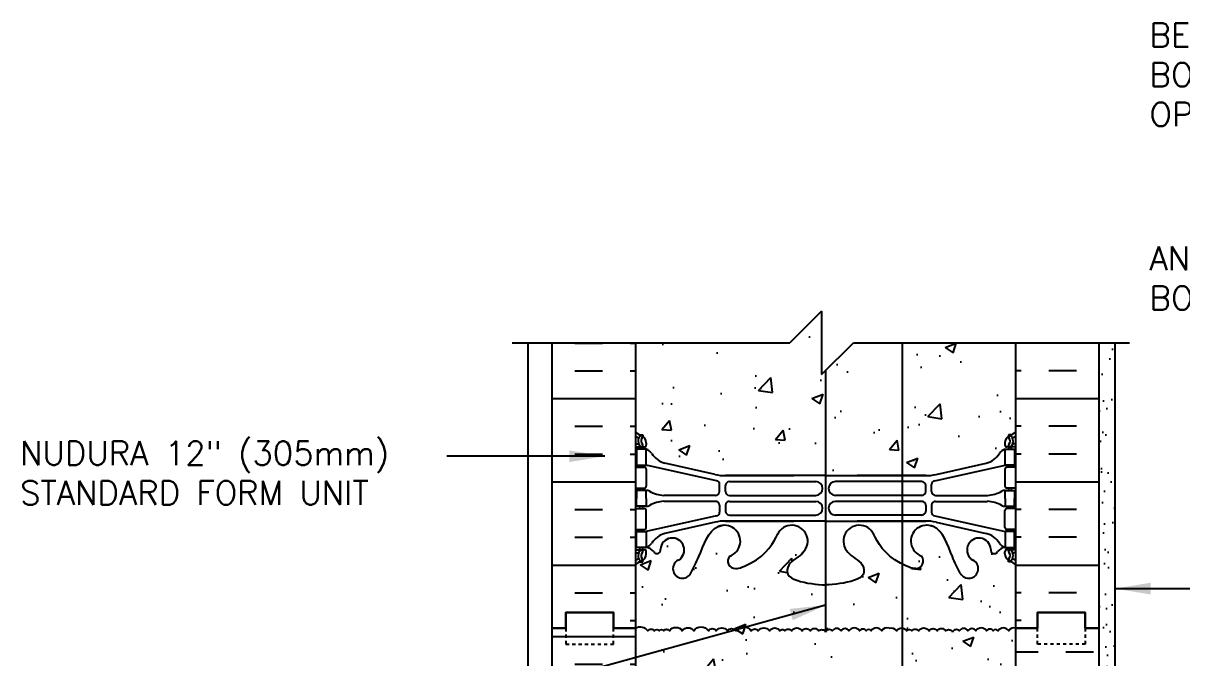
# Model space of a CAD drawing. Header units: inches. Extents: x 113.5 to 169.5, y -27.5 to 56.9.
# Drawn here: x 113.6 to 150.14, y 32.91 to 52.92 of the extents above; entities that cross this region are included whole.
import ezdxf

# ---------------------------------------------------------------- set-up
doc = ezdxf.new("R2010")
doc.units = ezdxf.units.IN
doc.header["$LTSCALE"] = 0.5
doc.header["$MEASUREMENT"] = 0
doc.linetypes.add('DASHED2', pattern=[0.375, 0.25, -0.125])
for name, color, linetype in [('HATCH', 12, 'Continuous'), ('LINE18', 9, 'Continuous'), ('line25', 2, 'Continuous'), ('LINE3', 3, 'Continuous'), ('LINE50', 5, 'Continuous'), ('LINE9', 9, 'Continuous'), ('TEXT', 4, 'Continuous'), ('Web_Edge', 9, 'Continuous')]:
    doc.layers.add(name, color=color, linetype=linetype)
doc.styles.add('DIM', font='romans.shx', dxfattribs={"width": 0.7})
doc.styles.add('ROMANS', font='romans.shx', dxfattribs={"height": 1.125})
doc.dimstyles.new('ext_12', dxfattribs={"dimscale": 12, "dimtxt": 0.09375, "dimasz": 0.09375, "dimexe": 0.09375, "dimexo": 0.0625, "dimgap": 0.0625, "dimtad": 1, "dimdec": 1, "dimzin": 3, "dimdsep": 46, "dimlunit": 4, "dimtxsty": 'DIM', "dimcen": 0.09, "dimdle": 0.09375, "dimclrt": 4, "dimadec": 0, "dimazin": 0, "dimtfac": 1, "dimtdec": 1, "dimtmove": 2, "dimatfit": 3, "dimfxl": 1, "dimfrac": 2, "dimtolj": 1, "dimtzin": 0, "dimarcsym": 0})

msp = doc.modelspace()

# ---------------------------------------------------------------- hatches: boundary and pattern name
at = {"layer": 'HATCH'}
h = msp.add_hatch(dxfattribs=at)
h.set_pattern_fill('AR-CONC', color=256, scale=0.5)
h.paths.add_polyline_path([(144.904, 40.031), (144.904, 42.838), (139.779, 42.838), (138.779, 41.838), (138.779, 43.838), (137.779, 42.838), (132.904, 42.838), (132.904, 40.031, 0.088416), (133.05, 39.933), (133.14, 39.933), (133.14, 39.892, -0.249069), (133.25, 39.684), (133.25, 39.617, -0.414214), (133.187, 39.554), (133.14, 39.554), (133.14, 39.484), (133.245, 39.484, -0.168672), (133.431, 39.335, 0.17445), (133.838, 39.039), (135.419, 38.686, 0.054974), (135.746, 38.65), (138.904, 38.65), (142.062, 38.65, 0.054974), (142.389, 38.686), (143.969, 39.039, 0.17445), (144.377, 39.335, -0.168672), (144.563, 39.484), (144.668, 39.484), (144.668, 39.554), (144.62, 39.554, -0.414214), (144.558, 39.617), (144.558, 39.684, -0.249069), (144.668, 39.892), (144.668, 39.933), (144.758, 39.933, 0.088416)])
edge = h.paths.add_edge_path()
edge.add_arc((144.558, 35.477), 0.5, 46.2109, 66.4218)
edge.add_line((144.758, 35.936), (144.668, 35.936))
edge.add_line((144.668, 35.936), (144.668, 35.977))
edge.add_arc((144.808, 36.184), 0.25, 180, 235.9442, ccw=False)
edge.add_line((144.558, 36.184), (144.558, 36.252))
edge.add_arc((144.62, 36.252), 0.0625, 90, 180, ccw=False)
edge.add_line((144.62, 36.314), (144.668, 36.314))
edge.add_line((144.668, 36.314), (144.668, 36.384))
edge.add_line((144.668, 36.384), (144.563, 36.384))
edge.add_arc((144.6, 36.035), 0.352, 96.1291, 141.5331)
edge.add_arc((144.223, 36.303), 0.113, 167.8156, 334.0569, ccw=False)
edge.add_arc((143.738, 36.308), 0.375, 2.9237, 239.8675)
edge.add_arc((143.418, 35.714), 0.3, -152.403, 63.9425, ccw=False)
edge.add_spline(control_points=[(143.152, 35.575), (143.066, 35.742), (142.813, 36.232), (142.619, 36.913), (142.293, 37.044)], knot_values=[0, 0, 0, 0, 0.579211, 1.703896, 1.703896, 1.703896, 1.703896], degree=3, periodic=0)
edge.add_spline(control_points=[(142.293, 37.044), (142.243, 37.063), (142.189, 37.076), (142.132, 37.084)], knot_values=[1.703896, 1.703896, 1.703896, 1.703896, 1.875321, 1.875321, 1.875321, 1.875321], degree=3, periodic=0)
edge.add_arc((142.091, 36.586), 0.5, 85.2926, 251.7937)
edge.add_arc((141.745, 35.961), 0.242, -90, 38.2327, ccw=False)
edge.add_spline(control_points=[(141.745, 35.719), (141.624, 35.717), (140.805, 36.069), (140.56, 36.516), (140.42, 36.796)], knot_values=[0.038125, 0.038125, 0.038125, 0.038125, 0.320663, 1.237398, 1.237398, 1.237398, 1.237398], degree=3, periodic=0)
edge.add_spline(control_points=[(140.411, 36.815), (140.414, 36.809), (140.417, 36.802), (140.42, 36.796)], knot_values=[1.237398, 1.237398, 1.237398, 1.237398, 1.258119, 1.258119, 1.258119, 1.258119], degree=3, periodic=0)
edge.add_arc((139.966, 36.586), 0.5, 28.0183, 224.1875)
edge.add_spline(control_points=[(139.608, 36.238), (139.715, 36.075), (140.075, 35.984), (140.152, 35.488), (139.604, 35.253), (139.2, 35.224), (138.904, 35.203)], knot_values=[0.229407, 0.229407, 0.229407, 0.229407, 0.844432, 1.128849, 1.464331, 2.389004, 2.389004, 2.389004, 2.389004], degree=3, periodic=0)
edge.add_spline(control_points=[(138.904, 35.203), (138.608, 35.224), (138.204, 35.253), (137.656, 35.488), (137.732, 35.984), (138.092, 36.075), (138.2, 36.238)], knot_values=[0.229407, 0.229407, 0.229407, 0.229407, 1.15408, 1.489562, 1.773979, 2.389004, 2.389004, 2.389004, 2.389004], degree=3, periodic=0)
edge.add_arc((137.841, 36.586), 0.5, 315.8125, 511.9817)
edge.add_spline(control_points=[(137.397, 36.815), (137.394, 36.809), (137.391, 36.802), (137.387, 36.796)], knot_values=[1.237398, 1.237398, 1.237398, 1.237398, 1.258119, 1.258119, 1.258119, 1.258119], degree=3, periodic=0)
edge.add_spline(control_points=[(137.387, 36.796), (137.248, 36.516), (137.003, 36.069), (136.184, 35.717), (136.063, 35.719)], knot_values=[0.038125, 0.038125, 0.038125, 0.038125, 0.95486, 1.237398, 1.237398, 1.237398, 1.237398], degree=3, periodic=0)
edge.add_arc((136.063, 35.961), 0.242, 141.7673, 270, ccw=False)
edge.add_arc((135.716, 36.586), 0.5, 288.2063, 454.7074)
edge.add_spline(control_points=[(135.675, 37.084), (135.619, 37.076), (135.564, 37.063), (135.515, 37.044)], knot_values=[1.703896, 1.703896, 1.703896, 1.703896, 1.875321, 1.875321, 1.875321, 1.875321], degree=3, periodic=0)
edge.add_spline(control_points=[(135.515, 37.044), (135.189, 36.913), (134.995, 36.232), (134.742, 35.742), (134.656, 35.575)], knot_values=[0, 0, 0, 0, 1.124685, 1.703896, 1.703896, 1.703896, 1.703896], degree=3, periodic=0)
edge.add_arc((134.39, 35.714), 0.3, 116.0575, 333.0631, ccw=False)
edge.add_arc((134.07, 36.308), 0.375, 300.1325, 537.0763)
edge.add_arc((133.584, 36.303), 0.113, -154.0569, 12.1844, ccw=False)
edge.add_arc((133.207, 36.035), 0.352, 38.4669, 83.8709)
edge.add_line((133.245, 36.384), (133.14, 36.384))
edge.add_line((133.14, 36.384), (133.14, 36.314))
edge.add_line((133.14, 36.314), (133.187, 36.314))
edge.add_arc((133.187, 36.252), 0.0625, 0, 90, ccw=False)
edge.add_line((133.25, 36.252), (133.25, 36.184))
edge.add_arc((133, 36.184), 0.25, 304.0558, 360, ccw=False)
edge.add_line((133.14, 35.977), (133.14, 35.936))
edge.add_line((133.14, 35.936), (133.05, 35.936))
edge.add_arc((133.25, 35.477), 0.5, 113.5782, 133.7891)
edge.add_line((132.904, 35.838), (132.904, 33.838))
edge.add_arc((133.059, 33.594), 0.289, 35, 122.3907, ccw=False)
edge.add_arc((133.4, 33.687), 0.128, 35, 145, ccw=False)
edge.add_arc((133.582, 33.706), 0.0936, 35, 145, ccw=False)
edge.add_arc((133.728, 33.711), 0.0851, 35, 145, ccw=False)
edge.add_arc((133.889, 33.696), 0.111, 35, 145, ccw=False)
edge.add_arc((134.181, 33.618), 0.247, 35, 145, ccw=False)
edge.add_arc((134.565, 33.633), 0.221, 35, 145, ccw=False)
edge.add_arc((134.976, 33.599), 0.281, 35, 145, ccw=False)
edge.add_arc((135.332, 33.672), 0.153, 35, 145, ccw=False)
edge.add_arc((135.632, 33.638), 0.213, 35, 145, ccw=False)
edge.add_arc((135.938, 33.667), 0.162, 35, 145, ccw=False)
edge.add_arc((136.315, 33.589), 0.298, 35, 145, ccw=False)
edge.add_arc((136.671, 33.682), 0.136, 35, 145, ccw=False)
edge.add_arc((136.956, 33.638), 0.213, 35, 145, ccw=False)
edge.add_arc((137.298, 33.643), 0.204, 35, 145, ccw=False)
edge.add_arc((137.542, 33.706), 0.0936, 35, 145, ccw=False)
edge.add_arc((137.723, 33.687), 0.128, 35, 145, ccw=False)
edge.add_arc((137.995, 33.643), 0.204, 35, 145, ccw=False)
edge.add_arc((138.288, 33.672), 0.153, 35, 145, ccw=False)
edge.add_arc((138.553, 33.662), 0.17, 35, 145, ccw=False)
edge.add_arc((138.783, 33.666), 0.13, 23.702, 133.702, ccw=False)
edge.add_arc((139.021, 33.666), 0.13, 46.298, 156.298, ccw=False)
edge.add_arc((139.25, 33.662), 0.17, 35, 145, ccw=False)
edge.add_arc((139.515, 33.672), 0.153, 35, 145, ccw=False)
edge.add_arc((139.808, 33.643), 0.204, 35, 145, ccw=False)
edge.add_arc((140.08, 33.687), 0.128, 35, 145, ccw=False)
edge.add_arc((140.261, 33.706), 0.0936, 35, 145, ccw=False)
edge.add_arc((140.505, 33.643), 0.204, 35, 145, ccw=False)
edge.add_arc((140.847, 33.638), 0.213, 74.5363, 145, ccw=False)
edge.add_arc((140.961, 33.638), 0.213, 35, 105.4637, ccw=False)
edge.add_arc((141.302, 33.643), 0.204, 35, 145, ccw=False)
edge.add_arc((141.546, 33.706), 0.0936, 35, 145, ccw=False)
edge.add_arc((141.728, 33.687), 0.128, 35, 145, ccw=False)
edge.add_arc((141.999, 33.643), 0.204, 35, 145, ccw=False)
edge.add_arc((142.292, 33.672), 0.153, 35, 145, ccw=False)
edge.add_arc((142.557, 33.662), 0.17, 35, 145, ccw=False)
edge.add_arc((142.787, 33.666), 0.13, 23.702, 133.702, ccw=False)
edge.add_arc((143.025, 33.666), 0.13, 46.298, 156.298, ccw=False)
edge.add_arc((143.254, 33.662), 0.17, 35, 145, ccw=False)
edge.add_arc((143.519, 33.672), 0.153, 35, 145, ccw=False)
edge.add_arc((143.812, 33.643), 0.204, 35, 145, ccw=False)
edge.add_arc((144.084, 33.687), 0.128, 35, 145, ccw=False)
edge.add_arc((144.265, 33.706), 0.0936, 35, 145, ccw=False)
edge.add_arc((144.51, 33.643), 0.204, 35, 145, ccw=False)
edge.add_arc((144.851, 33.638), 0.213, 75.6799, 145, ccw=False)
edge.add_line((144.904, 33.844), (144.904, 35.838))
h = msp.add_hatch(dxfattribs=at)
h.set_pattern_fill('INSUL', color=256, scale=7, style=0)
h.set_pattern_definition([(0, (-2793.2578, -363.1712), (0, 2.625), []), (0, (-2793.2578, -362.2962), (0, 2.625), [0.875, -0.875]), (0, (-2793.2578, -361.4212), (0, 2.625), [0.875, -0.875])])
h.paths.add_polyline_path([(132.904, 42.838), (130.279, 42.838), (130.279, 33.838), (130.716, 33.838), (130.716, 34.338), (132.216, 34.338), (132.216, 33.838), (132.904, 33.838)])
h = msp.add_hatch(dxfattribs=at)
h.set_pattern_fill('INSUL', color=256, scale=7, style=0)
h.set_pattern_definition([(180, (3071.0654, -363.1712), (0, 2.625), []), (180, (3071.0654, -362.2962), (0, 2.625), [0.875, -0.875]), (180, (3071.0654, -361.4212), (0, 2.625), [0.875, -0.875])])
h.paths.add_polyline_path([(147.529, 42.838), (144.904, 42.838), (144.904, 33.838), (145.591, 33.838), (145.591, 34.338), (147.091, 34.338), (147.091, 33.838), (147.529, 33.838)])
h = msp.add_hatch(dxfattribs=at)
h.set_pattern_fill('AR-SAND', color=256, scale=0.5, style=0)
h.set_pattern_definition([(37.5, (125.1024, -15.0365), (-0.031497, 0.963412), [0, -0.76, 0, -0.85, 0, -0.8125]), (7.5, (125.1024, -15.0365), (0.884888, 1.411073), [0, -0.41, 0, -0.685, 0, -0.2625]), (327.5, (124.4874, -15.0365), (1.557071, 0.00283), [0, -0.25, 0, -0.9, 0, -1.175]), (317.5, (124.4874, -15.0365), (1.503063, 0.438838), [0, -0.125, 0, -0.59, 0, -0.675])])
h.paths.add_polyline_path([(148.029, 42.838), (147.529, 42.838), (147.529, 22.588), (148.029, 22.588)])
h = msp.add_hatch(dxfattribs=at)
h.set_pattern_fill('INSUL', color=256, scale=7, style=0)
h.set_pattern_definition([(0, (-2793.2578, -381.1712), (0, 2.625), []), (0, (-2793.2578, -380.2962), (0, 2.625), [0.875, -0.875]), (0, (-2793.2578, -379.4212), (0, 2.625), [0.875, -0.875])])
h.paths.add_polyline_path([(130.279, 15.838), (130.716, 15.838), (130.716, 16.338), (132.216, 16.338), (132.216, 15.838), (132.904, 15.838), (132.904, 33.838), (132.216, 33.838), (132.216, 34.338), (130.716, 34.338), (130.716, 33.838), (130.279, 33.838)])
h = msp.add_hatch(dxfattribs=at)
h.set_pattern_fill('AR-CONC', color=256, scale=0.5)
edge = h.paths.add_edge_path()
edge.add_arc((144.851, 33.638), 0.213, 75.6799, 145)
edge.add_arc((144.51, 33.643), 0.204, 35, 145)
edge.add_arc((144.265, 33.706), 0.0936, 35, 145)
edge.add_arc((144.084, 33.687), 0.128, 35, 145)
edge.add_arc((143.812, 33.643), 0.204, 35, 145)
edge.add_arc((143.519, 33.672), 0.153, 35, 145)
edge.add_arc((143.254, 33.662), 0.17, 35, 145)
edge.add_arc((143.025, 33.666), 0.13, 46.298, 156.298)
edge.add_arc((142.787, 33.666), 0.13, 23.702, 133.702)
edge.add_arc((142.557, 33.662), 0.17, 35, 145)
edge.add_arc((142.292, 33.672), 0.153, 35, 145)
edge.add_arc((141.999, 33.643), 0.204, 35, 145)
edge.add_arc((141.728, 33.687), 0.128, 35, 145)
edge.add_arc((141.546, 33.706), 0.0936, 35, 145)
edge.add_arc((141.302, 33.643), 0.204, 35, 145)
edge.add_arc((140.961, 33.638), 0.213, 35, 105.4637)
edge.add_arc((140.847, 33.638), 0.213, 74.5363, 145)
edge.add_arc((140.505, 33.643), 0.204, 35, 145)
edge.add_arc((140.261, 33.706), 0.0936, 35, 145)
edge.add_arc((140.08, 33.687), 0.128, 35, 145)
edge.add_arc((139.808, 33.643), 0.204, 35, 145)
edge.add_arc((139.515, 33.672), 0.153, 35, 145)
edge.add_arc((139.25, 33.662), 0.17, 35, 145)
edge.add_arc((139.021, 33.666), 0.13, 46.298, 156.298)
edge.add_arc((138.783, 33.666), 0.13, 23.702, 133.702)
edge.add_arc((138.553, 33.662), 0.17, 35, 145)
edge.add_arc((138.288, 33.672), 0.153, 35, 145)
edge.add_arc((137.995, 33.643), 0.204, 35, 145)
edge.add_arc((137.723, 33.687), 0.128, 35, 145)
edge.add_arc((137.542, 33.706), 0.0936, 35, 145)
edge.add_arc((137.298, 33.643), 0.204, 35, 145)
edge.add_arc((136.956, 33.638), 0.213, 35, 145)
edge.add_arc((136.671, 33.682), 0.136, 35, 145)
edge.add_arc((136.315, 33.589), 0.298, 35, 145)
edge.add_arc((135.938, 33.667), 0.162, 35, 145)
edge.add_arc((135.632, 33.638), 0.213, 35, 145)
edge.add_arc((135.332, 33.672), 0.153, 35, 145)
edge.add_arc((134.976, 33.599), 0.281, 35, 145)
edge.add_arc((134.565, 33.633), 0.221, 35, 145)
edge.add_arc((134.181, 33.618), 0.247, 35, 145)
edge.add_arc((133.889, 33.696), 0.111, 35, 145)
edge.add_arc((133.728, 33.711), 0.0851, 35, 145)
edge.add_arc((133.582, 33.706), 0.0936, 35, 145)
edge.add_arc((133.4, 33.687), 0.128, 35, 145)
edge.add_arc((133.059, 33.594), 0.289, 35, 122.3907)
edge.add_line((132.904, 33.838), (132.904, 31.838))
edge.add_arc((133.25, 32.199), 0.5, 226.2109, 246.4218)
edge.add_line((133.05, 31.741), (133.14, 31.741))
edge.add_line((133.14, 31.741), (133.14, 31.699))
edge.add_arc((133, 31.492), 0.25, 0, 55.9442, ccw=False)
edge.add_line((133.25, 31.492), (133.25, 31.425))
edge.add_arc((133.187, 31.425), 0.0625, -90, 0, ccw=False)
edge.add_line((133.187, 31.362), (133.14, 31.362))
edge.add_line((133.14, 31.362), (133.14, 31.292))
edge.add_line((133.14, 31.292), (133.245, 31.292))
edge.add_arc((133.207, 31.642), 0.352, 276.1291, 321.5331)
edge.add_arc((133.584, 31.373), 0.113, -12.1844, 154.0569, ccw=False)
edge.add_arc((134.07, 31.369), 0.375, 182.9237, 419.8675)
edge.add_arc((134.39, 31.962), 0.3, 27.597, 243.9425, ccw=False)
edge.add_spline(control_points=[(134.656, 32.101), (134.742, 31.935), (134.995, 31.444), (135.189, 30.764), (135.515, 30.633)], knot_values=[0, 0, 0, 0, 0.579211, 1.703896, 1.703896, 1.703896, 1.703896], degree=3, periodic=0)
edge.add_spline(control_points=[(135.515, 30.633), (135.564, 30.613), (135.619, 30.601), (135.675, 30.592)], knot_values=[1.703896, 1.703896, 1.703896, 1.703896, 1.875321, 1.875321, 1.875321, 1.875321], degree=3, periodic=0)
edge.add_arc((135.716, 31.091), 0.5, 265.2926, 431.7937)
edge.add_arc((136.063, 31.715), 0.242, 90, 218.2327, ccw=False)
edge.add_spline(control_points=[(136.063, 31.957), (136.184, 31.959), (137.003, 31.608), (137.248, 31.161), (137.387, 30.881)], knot_values=[0.038125, 0.038125, 0.038125, 0.038125, 0.320663, 1.237398, 1.237398, 1.237398, 1.237398], degree=3, periodic=0)
edge.add_spline(control_points=[(137.397, 30.862), (137.394, 30.868), (137.391, 30.874), (137.387, 30.881)], knot_values=[1.237398, 1.237398, 1.237398, 1.237398, 1.258119, 1.258119, 1.258119, 1.258119], degree=3, periodic=0)
edge.add_arc((137.841, 31.091), 0.5, 208.0183, 404.1875)
edge.add_spline(control_points=[(138.2, 31.439), (138.092, 31.602), (137.732, 31.693), (137.656, 32.188), (138.204, 32.424), (138.608, 32.453), (138.904, 32.474)], knot_values=[0.229407, 0.229407, 0.229407, 0.229407, 0.844432, 1.128849, 1.464331, 2.389004, 2.389004, 2.389004, 2.389004], degree=3, periodic=0)
edge.add_spline(control_points=[(138.904, 32.474), (139.2, 32.453), (139.604, 32.424), (140.152, 32.188), (140.075, 31.693), (139.715, 31.602), (139.608, 31.439)], knot_values=[0.229407, 0.229407, 0.229407, 0.229407, 1.15408, 1.489562, 1.773979, 2.389004, 2.389004, 2.389004, 2.389004], degree=3, periodic=0)
edge.add_arc((139.966, 31.091), 0.5, 135.8125, 331.9817)
edge.add_spline(control_points=[(140.411, 30.862), (140.414, 30.868), (140.417, 30.874), (140.42, 30.881)], knot_values=[1.237398, 1.237398, 1.237398, 1.237398, 1.258119, 1.258119, 1.258119, 1.258119], degree=3, periodic=0)
edge.add_spline(control_points=[(140.42, 30.881), (140.56, 31.161), (140.805, 31.608), (141.624, 31.959), (141.745, 31.957)], knot_values=[0.038125, 0.038125, 0.038125, 0.038125, 0.95486, 1.237398, 1.237398, 1.237398, 1.237398], degree=3, periodic=0)
edge.add_arc((141.745, 31.715), 0.242, -38.2327, 90, ccw=False)
edge.add_arc((142.091, 31.091), 0.5, 108.2063, 274.7074)
edge.add_spline(control_points=[(142.132, 30.592), (142.189, 30.601), (142.243, 30.613), (142.293, 30.633)], knot_values=[1.703896, 1.703896, 1.703896, 1.703896, 1.875321, 1.875321, 1.875321, 1.875321], degree=3, periodic=0)
edge.add_spline(control_points=[(142.293, 30.633), (142.619, 30.764), (142.813, 31.444), (143.066, 31.935), (143.152, 32.101)], knot_values=[0, 0, 0, 0, 1.124685, 1.703896, 1.703896, 1.703896, 1.703896], degree=3, periodic=0)
edge.add_arc((143.418, 31.962), 0.3, -63.9425, 153.0631, ccw=False)
edge.add_arc((143.738, 31.369), 0.375, 120.1325, 357.0763)
edge.add_arc((144.223, 31.373), 0.113, 25.9431, 192.1844, ccw=False)
edge.add_arc((144.6, 31.642), 0.352, 218.4669, 263.8709)
edge.add_line((144.563, 31.292), (144.668, 31.292))
edge.add_line((144.668, 31.292), (144.668, 31.362))
edge.add_line((144.668, 31.362), (144.62, 31.362))
edge.add_arc((144.62, 31.425), 0.0625, 180, 270, ccw=False)
edge.add_line((144.558, 31.425), (144.558, 31.492))
edge.add_arc((144.808, 31.492), 0.25, 124.0558, 180, ccw=False)
edge.add_line((144.668, 31.699), (144.668, 31.741))
edge.add_line((144.668, 31.741), (144.758, 31.741))
edge.add_arc((144.558, 32.199), 0.5, 293.5782, 313.7891)
edge.add_line((144.904, 31.838), (144.904, 33.844))
h = msp.add_hatch(dxfattribs=at)
h.set_pattern_fill('INSUL', color=256, scale=7, style=0)
h.set_pattern_definition([(0, (34.4787, -15.0365), (0, 2.625), []), (0, (34.4787, -14.1615), (0, 2.625), [0.875, -0.875]), (0, (34.4787, -13.2865), (0, 2.625), [0.875, -0.875])])
h.paths.add_polyline_path([(144.904, 24.713), (147.529, 22.088), (147.529, 33.838), (147.091, 33.838), (147.091, 33.338), (145.591, 33.338), (145.591, 33.838), (144.904, 33.838)])
h.paths.add_polyline_path([(147.529, 12.838), (144.904, 10.213), (144.904, -2.162), (147.529, -2.162)])

# ---------------------------------------------------------------- linework, layer by layer
for points in [[(132.904, 33.838, -0.400937), (133.296, 33.76, -0.520567), (133.505, 33.76, -0.520567), (133.658, 33.76, -0.520567), (133.798, 33.76, -0.520567), (133.979, 33.76, -0.520567), (134.384, 33.76, -0.520567), (134.746, 33.76, -0.520567), (135.206, 33.76, -0.520567), (135.457, 33.76, -0.520567), (135.806, 33.76, -0.520567), (136.071, 33.76, -0.520567), (136.559, 33.76, -0.520567), (136.782, 33.76, -0.520567), (137.131, 33.76, -0.520567), (137.465, 33.76, -0.520567), (137.619, 33.76, -0.520567), (137.828, 33.76, -0.520567), (138.163, 33.76, -0.520567), (138.414, 33.76, -0.520567), (138.693, 33.76, -0.520567), (138.902, 33.718)], [(140.904, 33.843, 0.317525), (140.673, 33.76, 0.520567), (140.338, 33.76, 0.520567), (140.185, 33.76, 0.520567), (139.976, 33.76, 0.520567), (139.641, 33.76, 0.520567), (139.39, 33.76, 0.520567), (139.111, 33.76, 0.520567), (138.902, 33.718)], [(140.904, 33.843, -0.317525), (141.135, 33.76, -0.520567), (141.47, 33.76, -0.520567), (141.623, 33.76, -0.520567), (141.832, 33.76, -0.520567), (142.167, 33.76, -0.520567), (142.418, 33.76, -0.520567), (142.697, 33.76, -0.520567), (142.906, 33.718)], [(144.908, 33.843, 0.317525), (144.677, 33.76, 0.520567), (144.342, 33.76, 0.520567), (144.189, 33.76, 0.520567), (143.98, 33.76, 0.520567), (143.645, 33.76, 0.520567), (143.394, 33.76, 0.520567), (143.115, 33.76, 0.520567), (142.906, 33.718)]]:
    msp.add_lwpolyline(points, format="xyb", dxfattribs=at)
at = {"layer": 'LINE18'}
msp.add_line((129.529, -2.162), (129.529, 42.838), dxfattribs=at)
at = {"layer": 'line25'}
for p, q in [((132.904, 42.838), (132.904, 33.838)), ((144.904, 33.838), (144.904, 42.838)), ((132.904, 33.838), (132.904, 15.838)), ((144.904, 24.713), (144.904, 33.838))]:
    msp.add_line(p, q, dxfattribs=at)
at = {"layer": 'LINE3'}
for p, q in [((141.323, 42.838), (141.323, 16.094)), ((138.904, 41.963), (138.904, 33.723))]:
    msp.add_line(p, q, dxfattribs=at)
at = {"layer": 'LINE50'}
for p, q in [((130.279, 33.838), (130.279, 42.838)), ((147.529, 33.838), (147.529, 42.838)), ((130.279, 15.838), (130.279, 33.838)), ((147.529, 22.088), (147.529, 33.838))]:
    msp.add_line(p, q, dxfattribs=at)
for points in [[(132.904, 33.838), (132.216, 33.838), (132.216, 34.338), (130.716, 34.338), (130.716, 33.838), (130.279, 33.838)], [(130.279, 33.838), (130.716, 33.838), (130.716, 34.338), (132.216, 34.338), (132.216, 33.838), (132.904, 33.838)], [(144.904, 33.838), (145.591, 33.838), (145.591, 34.338), (147.091, 34.338), (147.091, 33.838), (147.529, 33.838)], [(147.529, 33.838), (147.091, 33.838), (147.091, 34.338), (145.591, 34.338), (145.591, 33.838), (144.904, 33.838)]]:
    msp.add_lwpolyline(points, dxfattribs=at)
at = {"layer": 'LINE9'}
for p, q in [((138.779, 43.838), (137.779, 42.838)), ((138.779, 43.838), (138.779, 41.838)), ((129.022, 42.838), (137.779, 42.838)), ((138.779, 41.838), (139.779, 42.838)), ((139.779, 42.838), (148.488, 42.838)), ((148.029, 42.838), (148.029, 22.588))]:
    msp.add_line(p, q, dxfattribs=at)
at = {"layer": 'LINE9', "linetype": 'DASHED2', "ltscale": 0.15}
for points in [[(130.716, 33.838), (130.716, 33.838), (130.716, 33.338), (132.216, 33.338), (132.216, 33.838), (132.216, 33.838)], [(147.091, 33.838), (147.091, 33.838), (147.091, 33.338), (145.591, 33.338), (145.591, 33.838), (145.591, 33.838)]]:
    msp.add_lwpolyline(points, dxfattribs=at)
at = {"layer": 'Web_Edge'}
for p, q in [((133.05, 39.933), (133.14, 39.933)), ((133.14, 39.933), (133.14, 39.892)), ((144.758, 39.933), (144.668, 39.933)), ((144.668, 39.933), (144.668, 39.892)), ((132.904, 39.654), (132.982, 39.654)), ((132.904, 39.554), (133.187, 39.554)), ((133.05, 39.554), (133.05, 39.484)), ((133.14, 39.554), (133.14, 39.484)), ((133.25, 39.684), (133.25, 39.617)), ((144.558, 39.684), (144.558, 39.617)), ((144.904, 39.554), (144.62, 39.554)), ((144.668, 39.554), (144.668, 39.484)), ((144.758, 39.554), (144.758, 39.484)), ((144.904, 39.654), (144.826, 39.654)), ((132.904, 38.914), (133.187, 38.914)), ((133.05, 38.984), (133.05, 38.914)), ((133.14, 38.984), (133.14, 38.914)), ((135.462, 38.488), (133.245, 38.984)), ((133.25, 38.852), (133.25, 38.317)), ((135.419, 38.686), (133.838, 39.039)), ((142.345, 38.488), (144.563, 38.984)), ((142.389, 38.686), (143.969, 39.039)), ((144.558, 38.852), (144.558, 38.317)), ((144.904, 38.914), (144.62, 38.914)), ((144.668, 38.984), (144.668, 38.914)), ((144.758, 38.984), (144.758, 38.914)), ((135.56, 38.154), (135.56, 38.366)), ((135.746, 38.65), (137.904, 38.65)), ((138.904, 38.65), (135.746, 38.65)), ((135.873, 38.463), (138.592, 38.463)), ((138.904, 38.65), (142.062, 38.65)), ((141.935, 38.463), (139.216, 38.463)), ((142.062, 38.65), (139.904, 38.65)), ((142.248, 38.154), (142.248, 38.366)), ((132.904, 38.254), (133.187, 38.254)), ((133.05, 38.254), (133.05, 38.184)), ((133.14, 38.254), (133.14, 38.184)), ((135.435, 38.029), (133.798, 38.029)), ((135.748, 38.154), (135.748, 38.338)), ((135.873, 38.029), (138.592, 38.029)), ((141.935, 38.029), (139.216, 38.029)), ((142.06, 38.154), (142.06, 38.338)), ((142.373, 38.029), (144.01, 38.029)), ((144.904, 38.254), (144.62, 38.254)), ((144.668, 38.254), (144.668, 38.184)), ((144.758, 38.254), (144.758, 38.184)), ((133.05, 37.614), (133.05, 37.684)), ((133.14, 37.614), (133.14, 37.684)), ((135.435, 37.84), (133.798, 37.84)), ((135.56, 37.715), (135.56, 37.503)), ((135.748, 37.715), (135.748, 37.531)), ((135.873, 37.84), (138.592, 37.84)), ((141.935, 37.84), (139.216, 37.84)), ((142.06, 37.715), (142.06, 37.531)), ((142.248, 37.715), (142.248, 37.503)), ((142.373, 37.84), (144.01, 37.84)), ((144.668, 37.614), (144.668, 37.684)), ((144.758, 37.614), (144.758, 37.684)), ((132.904, 37.614), (133.187, 37.614)), ((135.462, 37.381), (133.245, 36.884)), ((133.25, 37.017), (133.25, 37.552)), ((135.873, 37.406), (138.592, 37.406)), ((141.935, 37.406), (139.216, 37.406)), ((142.345, 37.381), (144.563, 36.884)), ((144.558, 37.017), (144.558, 37.552)), ((144.904, 37.614), (144.62, 37.614)), ((132.904, 36.954), (133.187, 36.954)), ((133.05, 36.884), (133.05, 36.954)), ((133.14, 36.884), (133.14, 36.954)), ((135.419, 37.183), (133.838, 36.83)), ((135.746, 37.219), (137.904, 37.219)), ((138.904, 37.219), (135.746, 37.219)), ((138.904, 37.219), (142.062, 37.219)), ((142.062, 37.219), (139.904, 37.219)), ((142.389, 37.183), (143.969, 36.83)), ((144.904, 36.954), (144.62, 36.954)), ((144.668, 36.884), (144.668, 36.954)), ((144.758, 36.884), (144.758, 36.954)), ((132.904, 36.314), (133.187, 36.314)), ((132.904, 36.214), (132.982, 36.214)), ((133.05, 36.314), (133.05, 36.384)), ((133.14, 36.314), (133.14, 36.384)), ((133.25, 36.184), (133.25, 36.252)), ((144.558, 36.184), (144.558, 36.252)), ((144.904, 36.314), (144.62, 36.314)), ((144.668, 36.314), (144.668, 36.384)), ((144.758, 36.314), (144.758, 36.384)), ((144.904, 36.214), (144.826, 36.214)), ((133.05, 35.936), (133.14, 35.936)), ((133.14, 35.936), (133.14, 35.977)), ((144.668, 35.936), (144.668, 35.977)), ((144.758, 35.936), (144.668, 35.936))]:
    msp.add_line(p, q, dxfattribs=at)
for points in [[(132.945, 38.984), (133.245, 38.984), (133.245, 39.484), (132.945, 39.484)], [(144.863, 38.984), (144.563, 38.984), (144.563, 39.484), (144.863, 39.484)], [(132.945, 36.884), (133.245, 36.884), (133.245, 36.384), (132.945, 36.384)], [(144.863, 36.884), (144.563, 36.884), (144.563, 36.384), (144.863, 36.384)]]:
    msp.add_lwpolyline(points, close=True, dxfattribs=at)
for points in [[(133.245, 37.934), (133.245, 38.184), (132.945, 38.184), (132.945, 37.934)], [(144.563, 37.934), (144.563, 38.184), (144.863, 38.184), (144.863, 37.934)], [(133.245, 37.934), (133.245, 37.684), (132.945, 37.684), (132.945, 37.934)], [(144.563, 37.934), (144.563, 37.684), (144.863, 37.684), (144.863, 37.934)]]:
    msp.add_lwpolyline(points, dxfattribs=at)
for centre, radius, start, end in [((133.25, 40.392), 0.5, 226.2109, 250.5288), ((133.25, 40.392), 0.6, 234.7832, 245.0748), ((133.244, 39.739), 0.25, 140.1145, 222.4609), ((132.988, 39.829), 0.021, 343.464, 63.9957), ((133.086, 39.87), 0.045, 321.448, 139.1879), ((133, 39.684), 0.25, 0, 70.5288), ((133.244, 39.739), 0.16, 140.0001, 222.4609), ((144.808, 39.684), 0.25, 109.4712, 180), ((144.722, 39.87), 0.045, 40.8121, 218.552), ((144.564, 39.739), 0.16, 317.5391, 39.9999), ((144.558, 40.392), 0.5, 289.4712, 313.7891), ((144.564, 39.739), 0.25, 317.5391, 39.8855), ((144.82, 39.829), 0.021, 116.0043, 196.536), ((144.558, 40.392), 0.6, 294.9252, 305.2168), ((132.982, 39.674), 0.0196, 269.4032, 15.4901), ((133.092, 39.601), 0.045, 222.4609, 42.4609), ((133.187, 39.617), 0.0625, 270, 0), ((133.122, 39.142), 0.364, 34.9775, 70.3387), ((144.685, 39.142), 0.364, 109.6613, 145.0225), ((144.62, 39.617), 0.0625, 180, 270), ((144.715, 39.601), 0.045, 137.5391, 317.5391), ((144.826, 39.674), 0.0196, 164.5099, 270.5968), ((134.046, 39.753), 0.743, 212.7919, 253.8107), ((143.762, 39.753), 0.743, 286.1893, 327.2081), ((133.187, 38.852), 0.0625, 0, 90), ((144.62, 38.852), 0.0625, 90, 180), ((135.746, 40.15), 1.5, 257.4135, 270), ((135.435, 38.366), 0.125, 0, 77.3767), ((135.873, 38.338), 0.125, 90, 180), ((138.592, 38.246), 0.217, 270, 90), ((139.216, 38.246), 0.217, 90, 270), ((141.935, 38.338), 0.125, 0, 90), ((142.062, 40.15), 1.5, 270, 282.5865), ((142.373, 38.366), 0.125, 102.6233, 180), ((133.187, 38.317), 0.0625, 270, 0), ((133.241, 37.966), 0.219, 60.4937, 88.92), ((133.886, 39.195), 1.17, 242.6365, 265.6505), ((135.435, 38.154), 0.125, 270, 0), ((135.873, 38.154), 0.125, 180, 270), ((141.935, 38.154), 0.125, 270, 360), ((142.373, 38.154), 0.125, 180, 270), ((143.921, 39.195), 1.17, 274.3495, 297.3635), ((144.567, 37.966), 0.219, 91.08, 119.5063), ((144.62, 38.317), 0.0625, 180, 270), ((133.241, 37.903), 0.219, 271.08, 299.5063), ((133.886, 36.674), 1.17, 94.3495, 117.3635), ((135.435, 37.715), 0.125, 0, 90), ((135.873, 37.715), 0.125, 90, 180), ((138.592, 37.623), 0.217, 270, 90), ((139.216, 37.623), 0.217, 90, 270), ((141.935, 37.715), 0.125, 0, 90), ((142.373, 37.715), 0.125, 90, 180), ((143.921, 36.674), 1.17, 62.6365, 85.6505), ((144.567, 37.903), 0.219, 240.4937, 268.92), ((133.187, 37.552), 0.0625, 0, 90), ((135.435, 37.503), 0.125, 282.6233, 0), ((135.873, 37.531), 0.125, 180, 270), ((141.935, 37.531), 0.125, 270, 0), ((142.373, 37.503), 0.125, 180, 257.3767), ((144.62, 37.552), 0.0625, 90, 180), ((133.187, 37.017), 0.0625, 270, 0), ((135.746, 35.719), 1.5, 90, 102.5865), ((135.716, 36.586), 0.5, 288.2063, 113.7861), ((137.841, 36.586), 0.5, 315.8125, 155.181), ((139.966, 36.586), 0.5, 24.819, 224.1875), ((142.091, 36.586), 0.5, 66.2139, 251.7937), ((142.062, 35.719), 1.5, 77.4135, 90), ((144.62, 37.017), 0.0625, 180, 270), ((134.046, 36.116), 0.743, 106.1893, 147.2081), ((134.07, 36.308), 0.375, 300.1325, 177.0763), ((143.738, 36.308), 0.375, 2.9237, 239.8675), ((143.762, 36.116), 0.743, 32.7919, 73.8107), ((132.982, 36.195), 0.0196, 344.5099, 90.5968), ((133.244, 36.13), 0.25, 137.5391, 219.8855), ((133.092, 36.268), 0.045, 317.5391, 137.5391), ((133, 36.184), 0.25, 289.4712, 360), ((133.244, 36.13), 0.16, 137.5391, 219.9999), ((133.187, 36.252), 0.0625, 360, 90), ((133.122, 36.727), 0.364, 289.6613, 325.0225), ((133.207, 36.035), 0.352, 38.4669, 83.8709), ((133.584, 36.303), 0.113, 205.9431, 12.1844), ((144.223, 36.303), 0.113, 167.8156, 334.0569), ((144.6, 36.035), 0.352, 96.1291, 141.5331), ((144.685, 36.727), 0.364, 214.9775, 250.3387), ((144.62, 36.252), 0.0625, 90, 180), ((144.808, 36.184), 0.25, 180, 250.5288), ((144.715, 36.268), 0.045, 42.4609, 222.4609), ((144.564, 36.13), 0.16, 320.0001, 42.4609), ((144.564, 36.13), 0.25, 320.1145, 42.4609), ((144.826, 36.195), 0.0196, 89.4032, 195.4901), ((133.25, 35.477), 0.6, 114.9252, 125.2168), ((133.25, 35.477), 0.5, 109.4712, 133.7891), ((132.988, 36.04), 0.021, 296.0043, 16.536), ((133.086, 35.999), 0.045, 220.8121, 38.552), ((134.39, 35.714), 0.3, 116.0575, 332.403), ((136.063, 35.961), 0.242, 141.7673, 270), ((141.745, 35.961), 0.242, 270, 38.2327), ((143.418, 35.714), 0.3, 207.597, 63.9425), ((144.722, 35.999), 0.045, 141.448, 319.1879), ((144.558, 35.477), 0.5, 46.2109, 70.5288), ((144.82, 36.04), 0.021, 163.464, 243.9957), ((144.558, 35.477), 0.6, 54.7832, 65.0748)]:
    msp.add_arc(centre, radius, start, end, dxfattribs=at)
for points in [[(135.748, 38.159), (135.748, 38.333)], [(142.06, 38.159), (142.06, 38.333)], [(135.748, 37.71), (135.748, 37.536)], [(142.06, 37.71), (142.06, 37.536)]]:
    msp.add_open_spline(points, degree=1, dxfattribs=at)
for points, knots in [([(134.656, 35.575), (134.742, 35.742), (134.995, 36.232), (135.208, 36.982), (135.619, 37.076), (135.675, 37.084)], [0, 0, 0, 0, 0.579211, 1.703896, 1.875321, 1.875321, 1.875321, 1.875321]), ([(143.152, 35.575), (143.066, 35.742), (142.813, 36.232), (142.599, 36.982), (142.189, 37.076), (142.132, 37.084)], [0, 0, 0, 0, 0.579211, 1.703896, 1.875321, 1.875321, 1.875321, 1.875321]), ([(136.063, 35.719), (136.184, 35.717), (137.017, 36.075), (137.256, 36.531), (137.397, 36.815)], [0.038125, 0.038125, 0.038125, 0.038125, 0.320663, 1.258119, 1.258119, 1.258119, 1.258119]), ([(141.745, 35.719), (141.624, 35.717), (140.791, 36.075), (140.551, 36.531), (140.411, 36.815)], [0.038125, 0.038125, 0.038125, 0.038125, 0.320663, 1.258119, 1.258119, 1.258119, 1.258119]), ([(138.2, 36.238), (138.092, 36.075), (137.732, 35.984), (137.656, 35.488), (138.204, 35.253), (138.608, 35.224), (138.904, 35.203)], [0.229407, 0.229407, 0.229407, 0.229407, 0.844432, 1.128849, 1.464331, 2.389004, 2.389004, 2.389004, 2.389004]), ([(139.608, 36.238), (139.715, 36.075), (140.075, 35.984), (140.152, 35.488), (139.604, 35.253), (139.2, 35.224), (138.904, 35.203)], [0.229407, 0.229407, 0.229407, 0.229407, 0.844432, 1.128849, 1.464331, 2.389004, 2.389004, 2.389004, 2.389004])]:
    msp.add_open_spline(points, degree=3, knots=knots, dxfattribs=at)

# ---------------------------------------------------------------- texts
at = {"layer": 'TEXT', "char_height": 0.75, "attachment_point": 4, "style": 'ROMANS'}
for s, insert, width in [('BEVEL TOP & BOTTOM OF OPENINGS 45%%D', (149.12, 51.291), 11.05043), ('ANCHOR \\PBOLT(S)', (149.12, 44.754), 11.05043), ('NUDURA 12" (305mm)\\PSTANDARD FORM UNIT', (113.503, 38.735), 14.23045)]:
    msp.add_mtext(s, dxfattribs=dict(at, insert=insert, width=width))

# ---------------------------------------------------------------- leaders
at = {"layer": 'TEXT'}
for points, override in [([(131.945, 39.262), (126.955, 39.262)], {"dimgap": 0.0625, "dimtad": 0}), ([(148.029, 35.088), (156.592, 35.088)], {"dimgap": 0.0625, "dimtad": 0}), ([(138.904, 34.568), (123.286, 30.262), (120.157, 30.262)], {"dimtad": 0})]:
    msp.add_leader(points, dimstyle='ext_12', override=override, dxfattribs=at)

doc.saveas('drawing.dxf')
